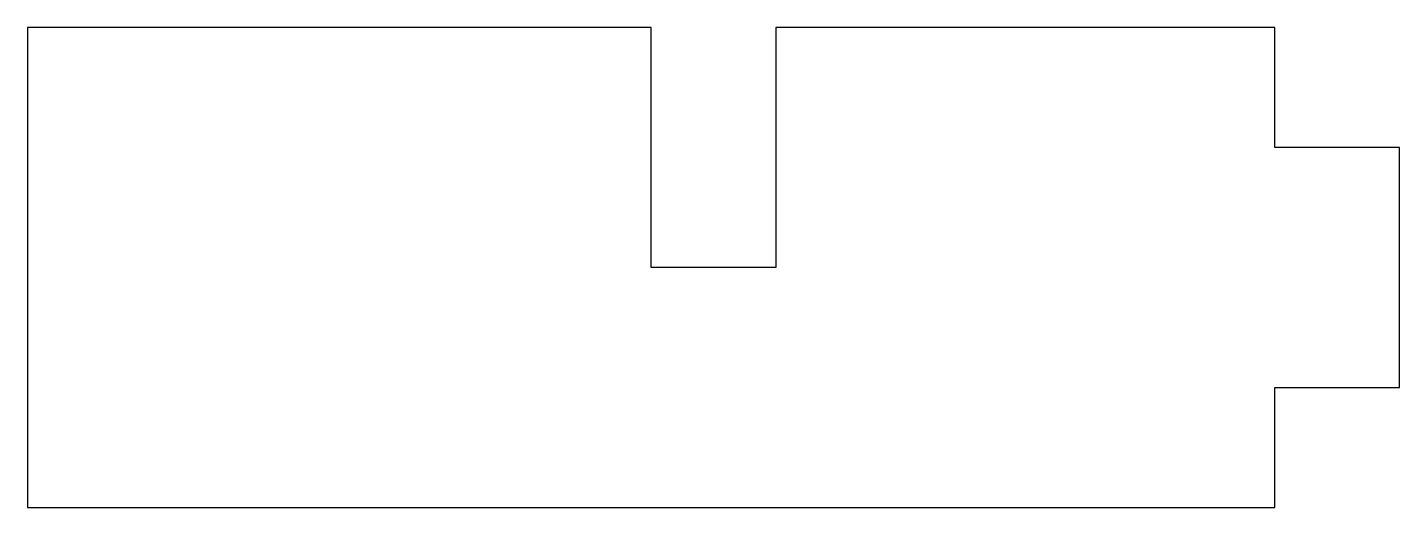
# Model space of a CAD drawing. Header units: millimetres. Extents: x 0 to 110, y 0 to 38.
import ezdxf

# ---------------------------------------------------------------- set-up
doc = ezdxf.new("R2010")
doc.units = ezdxf.units.MM

msp = doc.modelspace()

# ---------------------------------------------------------------- linework, layer by layer
msp.add_lwpolyline([(0, 0), (100, 0), (100, 9.625), (110, 9.625), (110, 28.875), (100, 28.875), (100, 38.5), (60, 38.5), (60, 19.25), (50, 19.25), (50, 38.5), (0, 38.5)], close=True)

doc.saveas('drawing.dxf')
